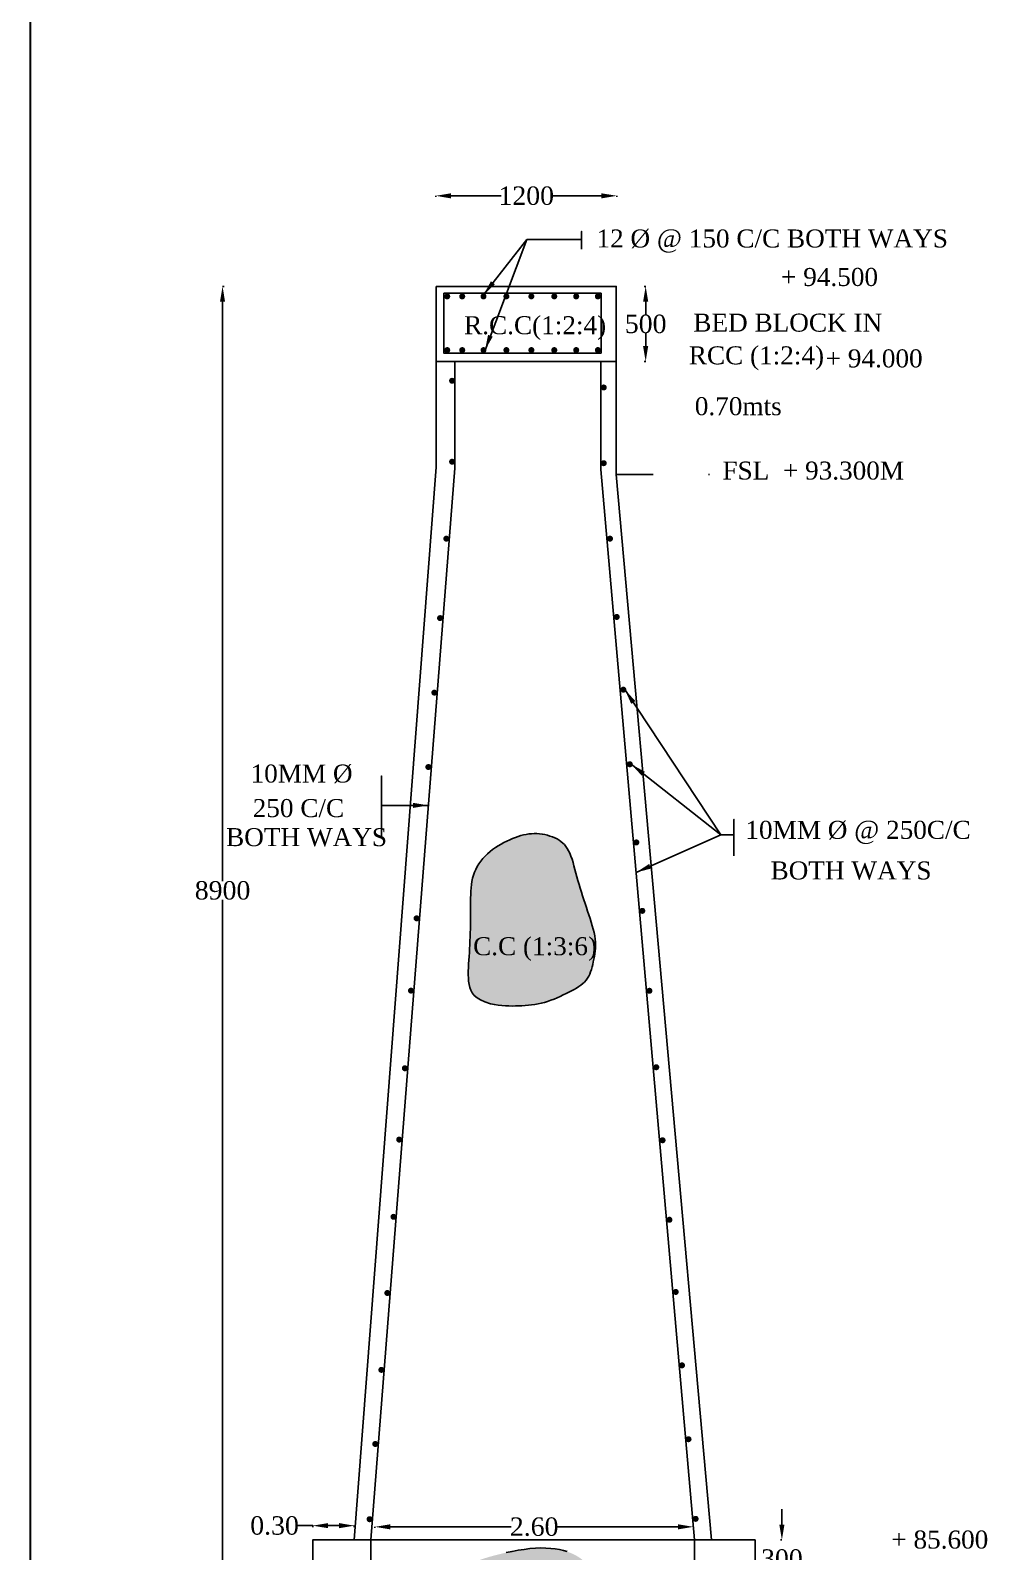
# Model space of a CAD drawing. Header units: millimetres. Extents: x 873 to 18870, y 107 to 12113.
# Drawn here: x 873 to 4016, y 2851 to 7812 of the extents above; entities that cross this region are included whole.
import ezdxf

# ---------------------------------------------------------------- set-up
doc = ezdxf.new("R2010")
doc.units = ezdxf.units.MM
doc.header["$MEASUREMENT"] = 0
doc.linetypes.add('ACAD_ISO03W100', pattern=[30, 12, -18])
for name, color, linetype in [('DIM', 5, 'Continuous'), ('DO LINE', 3, 'Continuous'), ('DWG.LINE', 10, 'Continuous'), ('HATCH', 2, 'Continuous'), ('TEXT', 7, 'Continuous')]:
    doc.layers.add(name, color=color, linetype=linetype)
doc.layers.add('TITLE', color=7, linetype='Continuous', lineweight=30)
doc.styles.get("Standard").update_dxf_attribs({"font": 'times.ttf', "height": 60})
doc.dimstyles.get("Standard").update_dxf_attribs({"dimtxt": 60, "dimasz": 50, "dimexe": 0.18, "dimexo": 0.0625, "dimgap": 0.09, "dimtad": 0, "dimtih": 1, "dimtoh": 1, "dimdec": 0, "dimzin": 0, "dimdsep": 46, "dimtxsty": 'Standard', "dimcen": 300, "dimclrd": 5, "dimclre": 5, "dimclrt": 4, "dimadec": 0, "dimazin": 0, "dimtfac": 1, "dimtdec": 0, "dimtofl": 0, "dimtmove": 0, "dimatfit": 3, "dimfxl": 0, "dimtolj": 1, "dimtzin": 0, "dimarcsym": 0})

# ---------------------------------------------------------------- blocks, each defined once
blk = doc.blocks.new('*D46')
at = {"layer": 'Defpoints', "color": 0, "ltscale": 0.2}
for p in [(2194, 7269), (2784.1, 7272.6), (2784.1, 7269)]:
    blk.add_point(p, dxfattribs=at)
at = {"layer": 'DIM', "color": 5, "lineweight": -2, "ltscale": 0.2}
for p, q in [((2194, 7269.1), (2194, 7272.7)), ((2244, 7272.6), (2407.2, 7272.6)), ((2734.1, 7272.6), (2571, 7272.6)), ((2784.1, 7269.1), (2784.1, 7272.7))]:
    blk.add_line(p, q, dxfattribs=at)
at = {"layer": 'DIM', "color": 5, "ltscale": 0.2}
for points in [[(2244, 7280.9), (2244, 7264.2), (2194, 7272.6)], [(2734.1, 7280.9), (2734.1, 7264.2), (2784.1, 7272.6)]]:
    blk.add_solid(points, dxfattribs=at)
at = {"layer": 'DIM', "color": 4, "ltscale": 0.2, "insert": (2489.1, 7272.6), "char_height": 60, "attachment_point": 5}
blk.add_mtext('\\A1;1200', dxfattribs=at)
blk = doc.blocks.new('*D54')
at = {"layer": 'Defpoints', "color": 0, "ltscale": 0.2}
for p in [(2782.8, 6976.9), (2782.8, 6732.2), (2878.5, 6732.2)]:
    blk.add_point(p, dxfattribs=at)
at = {"layer": 'DIM', "color": 5, "lineweight": -2, "ltscale": 0.2}
for p, q in [((2873.5, 6976.9), (2878.6, 6976.9)), ((2878.5, 6926.9), (2878.5, 6885.1)), ((2878.5, 6782.2), (2878.5, 6823.9)), ((2873.5, 6732.2), (2878.6, 6732.2))]:
    blk.add_line(p, q, dxfattribs=at)
at = {"layer": 'DIM', "color": 5, "ltscale": 0.2}
for points in [[(2870.1, 6926.9), (2886.8, 6926.9), (2878.5, 6976.9)], [(2870.1, 6782.2), (2886.8, 6782.2), (2878.5, 6732.2)]]:
    blk.add_solid(points, dxfattribs=at)
at = {"layer": 'DIM', "color": 4, "ltscale": 0.2, "insert": (2878.5, 6854.5), "char_height": 60, "attachment_point": 5}
blk.add_mtext('\\A1;500', dxfattribs=at)
blk = doc.blocks.new('*D55')
at = {"layer": 'Defpoints', "color": 0, "ltscale": 0.2}
for p in [(3235.4, 2888.6), (3322.6, 2888.6), (3235.4, 2744.5)]:
    blk.add_point(p, dxfattribs=at)
at = {"layer": 'DIM', "color": 5, "lineweight": -2, "ltscale": 0.2}
for p, q in [((3322.6, 2938.6), (3322.6, 2988.6)), ((3317.6, 2888.6), (3322.8, 2888.6)), ((3317.6, 2744.5), (3322.8, 2744.5)), ((3322.6, 2694.5), (3322.6, 2644.5))]:
    blk.add_line(p, q, dxfattribs=at)
at = {"layer": 'DIM', "color": 5, "ltscale": 0.2}
for points in [[(3314.2, 2938.6), (3330.9, 2938.6), (3322.6, 2888.6)], [(3314.2, 2694.5), (3330.9, 2694.5), (3322.6, 2744.5)]]:
    blk.add_solid(points, dxfattribs=at)
at = {"layer": 'DIM', "color": 4, "ltscale": 0.2, "insert": (3322.6, 2827.5), "char_height": 60, "attachment_point": 5}
blk.add_mtext('\\A1;300', dxfattribs=at)
blk = doc.blocks.new('*D53')
at = {"layer": 'Defpoints', "color": 0, "ltscale": 0.2}
for p in [(1511.6, 6976.9), (1499.1, 2597.5), (1511.6, 2597.5)]:
    blk.add_point(p, dxfattribs=at)
at = {"layer": 'DIM', "color": 5, "lineweight": -2, "ltscale": 0.2}
for p, q in [((1504.1, 6976.9), (1498.9, 6976.9)), ((1499.1, 6926.9), (1499.1, 5037.5)), ((1499.1, 2647.5), (1499.1, 4976.2)), ((1504.1, 2597.5), (1498.9, 2597.5))]:
    blk.add_line(p, q, dxfattribs=at)
at = {"layer": 'DIM', "color": 5, "ltscale": 0.2}
for points in [[(1490.7, 6926.9), (1507.4, 6926.9), (1499.1, 6976.9)], [(1490.7, 2647.5), (1507.4, 2647.5), (1499.1, 2597.5)]]:
    blk.add_solid(points, dxfattribs=at)
at = {"layer": 'DIM', "color": 4, "ltscale": 0.2, "insert": (1499.1, 5006.9), "char_height": 60, "attachment_point": 5}
blk.add_mtext('\\A1;8900', dxfattribs=at)
blk = doc.blocks.new('*D57')
at = {"layer": 'Defpoints', "color": 0, "ltscale": 0.2}
for p in [(1996, 2927.7), (3034.1, 2931.3), (3034.1, 2924.8)]:
    blk.add_point(p, dxfattribs=at)
at = {"layer": 'DIM', "color": 5, "lineweight": -2, "ltscale": 0.2}
for p, q in [((1996, 2927.8), (1996, 2931.5)), ((2046, 2931.3), (2439.9, 2931.3)), ((2984.1, 2931.3), (2590.1, 2931.3)), ((3034.1, 2926.3), (3034.1, 2931.5))]:
    blk.add_line(p, q, dxfattribs=at)
at = {"layer": 'DIM', "color": 5, "ltscale": 0.2}
for points in [[(2046, 2939.6), (2046, 2923), (1996, 2931.3)], [(2984.1, 2939.6), (2984.1, 2923), (3034.1, 2931.3)]]:
    blk.add_solid(points, dxfattribs=at)
at = {"layer": 'DIM', "color": 4, "ltscale": 0.2, "insert": (2515, 2931.3), "char_height": 60, "attachment_point": 5}
blk.add_mtext('\\A1;2.60', dxfattribs=at)
blk = doc.blocks.new('*D58')
at = {"layer": 'Defpoints', "color": 0, "ltscale": 0.2}
for p in [(1928.7, 2935.1), (1793, 2888.6), (1928.7, 2888.6)]:
    blk.add_point(p, dxfattribs=at)
at = {"layer": 'DIM', "color": 5, "lineweight": -2, "ltscale": 0.2}
for p, q in [((1793, 2935.1), (1743, 2935.1)), ((1793, 2930.1), (1793, 2935.3)), ((1878.7, 2935.1), (1843, 2935.1)), ((1928.7, 2930.1), (1928.7, 2935.3))]:
    blk.add_line(p, q, dxfattribs=at)
at = {"layer": 'DIM', "color": 5, "ltscale": 0.2}
for points in [[(1843, 2943.5), (1843, 2926.8), (1793, 2935.1)], [(1878.7, 2943.5), (1878.7, 2926.8), (1928.7, 2935.1)]]:
    blk.add_solid(points, dxfattribs=at)
at = {"layer": 'DIM', "color": 4, "ltscale": 0.2, "insert": (1668.6, 2935.1), "char_height": 60, "attachment_point": 5}
blk.add_mtext('\\A1;0.30', dxfattribs=at)

msp = doc.modelspace()

# ---------------------------------------------------------------- hatches: boundary and pattern name
at = {"layer": 'HATCH', "ltscale": 0.2}
h = msp.add_hatch(dxfattribs=at)
h.set_pattern_fill('AR-SAND', color=256, scale=50, style=0)
h.paths.add_polyline_path([(2672.7, 4989), (2668.8, 5001.5), (2664.9, 5014), (2661.2, 5026.5), (2657.6, 5039), (2654.3, 5051.4), (2651.1, 5063.6), (2647.9, 5075.6), (2644.8, 5087.3), (2641.7, 5098.4), (2638.4, 5109), (2635, 5118.9), (2631.3, 5128), (2627.4, 5136.2), (2623.1, 5143.6), (2618.5, 5150.3), (2613.6, 5156.3), (2608.2, 5161.6), (2602.4, 5166.5), (2596.2, 5170.8), (2589.5, 5174.8), (2582.3, 5178.4), (2574.6, 5181.7), (2566.6, 5184.5), (2558.4, 5187), (2549.9, 5189.1), (2541.3, 5190.7), (2532.6, 5191.8), (2523.9, 5192.4), (2515.2, 5192.5), (2506.6, 5192), (2498, 5191.1), (2489.3, 5189.7), (2480.6, 5187.8), (2471.8, 5185.6), (2462.9, 5182.8), (2453.9, 5179.7), (2444.6, 5176.2), (2435.2, 5172.4), (2425.8, 5168.1), (2416.3, 5163.4), (2406.9, 5158.3), (2397.6, 5152.8), (2388.5, 5146.8), (2379.6, 5140.5), (2371, 5133.6), (2362.8, 5126.4), (2355, 5118.7), (2347.6, 5110.7), (2340.8, 5102.4), (2334.6, 5093.8), (2329.1, 5084.8), (2324.3, 5075.7), (2320.3, 5066.3), (2317, 5056.6), (2314.3, 5046.7), (2312.2, 5036.6), (2310.6, 5026.2), (2309.4, 5015.5), (2308.6, 5004.5), (2308, 4993.2), (2307.6, 4981.6), (2307.3, 4969.7), (2307.2, 4957.5), (2307.2, 4945.1), (2307.2, 4932.6), (2307.2, 4919.9), (2307.1, 4907.1), (2307, 4894.2), (2306.9, 4881.3), (2306.6, 4868.4), (2306.2, 4855.4), (2305.7, 4842.5), (2305.2, 4829.7), (2304.5, 4816.9), (2303.8, 4804.3), (2303, 4791.7), (2302.2, 4779.3), (2301.3, 4767.2), (2300.7, 4755.2), (2300.2, 4743.6), (2300.1, 4732.2), (2300.4, 4721.2), (2301.2, 4710.6), (2302.7, 4700.4), (2305, 4690.7), (2308.3, 4681.5), (2313.1, 4672.8), (2319.8, 4664.5), (2328.7, 4656.9), (2340.1, 4649.7), (2354.4, 4643.1), (2372.1, 4637), (2385.4, 4634.5), (2398, 4632.7), (2410, 4631.3), (2421.5, 4630.5), (2432.6, 4630.1), (2443.4, 4630), (2454.1, 4630.2), (2464.6, 4630.5), (2475.1, 4631), (2485.6, 4631.6), (2496.1, 4632.5), (2506.6, 4633.6), (2517.1, 4635), (2527.5, 4636.8), (2538, 4639), (2548.5, 4641.7), (2558.9, 4644.9), (2569.4, 4648.6), (2579.7, 4652.6), (2589.9, 4656.9), (2599.9, 4661.5), (2609.6, 4666.1), (2619.1, 4670.7), (2628.2, 4675.3), (2637, 4679.8), (2645.3, 4684.2), (2653.2, 4688.7), (2660.6, 4693.2), (2667.5, 4698), (2673.8, 4703), (2679.5, 4708.3), (2684.6, 4714), (2689.1, 4720.3), (2692.9, 4727), (2696.2, 4734), (2699.1, 4741.5), (2701.6, 4749.3), (2703.9, 4757.3), (2705.9, 4765.5), (2707.8, 4773.9), (2709.6, 4782.5), (2711.3, 4791.2), (2712.8, 4800.1), (2713.9, 4809.2), (2714.7, 4818.6), (2715.1, 4828.1), (2714.9, 4838), (2714, 4848.2), (2712.5, 4858.7), (2710.4, 4869.5), (2707.7, 4880.7), (2704.6, 4892), (2701.1, 4903.6), (2697.3, 4915.4), (2693.3, 4927.4), (2689.2, 4939.5), (2685.1, 4951.7), (2680.9, 4964.1), (2676.8, 4976.5)])
h.paths.add_polyline_path([(2687.2, 2806.3), (2682.1, 2813.2), (2676.1, 2819.7), (2669.3, 2825.9), (2661.5, 2831.6), (2652.9, 2837), (2643.5, 2841.9), (2633.2, 2846.4), (2622.1, 2850.5), (2610.1, 2854), (2597.3, 2857), (2583.6, 2859.4), (2569, 2861.1), (2553.4, 2862.1), (2537, 2862.3), (2519.5, 2861.7), (2501.1, 2860.1), (2482, 2857.8), (2462.5, 2854.8), (2442.8, 2851.2), (2423.2, 2847.1), (2404, 2842.6), (2385.4, 2837.9), (2367.9, 2833), (2351.5, 2828), (2336.2, 2822.9), (2322.1, 2817.7), (2309.2, 2812.3), (2297.3, 2806.8), (2286.4, 2801.1), (2276.6, 2795.2), (2267.7, 2789), (2259.7, 2782.5), (2252.7, 2775.9), (2246.5, 2769.1), (2241.2, 2762.2), (2236.8, 2755.3), (2233.2, 2748.5), (2230.5, 2741.7), (2228.6, 2735.1), (2227.5, 2728.8), (2227.2, 2722.6), (2227.9, 2716.8), (2229.5, 2711.2), (2232.1, 2705.9), (2235.8, 2700.9), (2240.6, 2696.2), (2246.6, 2691.8), (2253.7, 2687.8), (2262, 2684.1), (2271.3, 2680.7), (2281.6, 2677.7), (2292.6, 2674.9), (2304.5, 2672.5), (2316.9, 2670.5), (2329.9, 2668.7), (2343.3, 2667.3), (2357, 2666.1), (2370.7, 2665.2), (2384.3, 2664.5), (2397.5, 2664), (2410.2, 2663.7), (2422.2, 2663.4), (2433.2, 2663.3), (2443.2, 2663.3), (2452.3, 2663.3), (2460.6, 2663.3), (2468.4, 2663.4), (2475.8, 2663.5), (2483.1, 2663.6), (2490.3, 2663.7), (2497.7, 2663.8), (2505.5, 2663.8), (2513.6, 2663.9), (2522.1, 2664), (2531, 2664.1), (2540.2, 2664.1), (2549.8, 2664.3), (2559.8, 2664.4), (2570, 2664.7), (2580.6, 2665), (2591.4, 2665.4), (2602.2, 2666.2), (2613, 2667.4), (2623.4, 2669), (2633.5, 2671.3), (2643, 2674.3), (2651.8, 2678.1), (2659.8, 2682.9), (2667, 2688.5), (2673.4, 2694.8), (2679.1, 2701.7), (2684, 2709.2), (2688.1, 2717), (2691.7, 2725.2), (2694.5, 2733.6), (2696.7, 2742), (2698.2, 2750.5), (2699.1, 2758.9), (2699.2, 2767.3), (2698.5, 2775.6), (2697, 2783.7), (2694.6, 2791.5), (2691.4, 2799.1)])
h.paths.add_polyline_path([(10383.4, 5339.4), (10385.9, 5345), (10387.7, 5350.9), (10388.8, 5357.2), (10389.5, 5363.7), (10389.6, 5370.6), (10389.3, 5377.5), (10388.4, 5384.5), (10387, 5391.4), (10385.2, 5398.1), (10382.9, 5404.4), (10380.1, 5410.4), (10376.8, 5415.7), (10373, 5420.6), (10368.8, 5425), (10364.2, 5428.9), (10359, 5432.4), (10353.4, 5435.5), (10347.4, 5438.2), (10340.8, 5440.6), (10333.9, 5442.6), (10326.5, 5444.4), (10318.9, 5445.9), (10311, 5447.1), (10302.8, 5448.1), (10294.6, 5448.9), (10286.3, 5449.4), (10277.9, 5449.8), (10269.6, 5449.9), (10261.2, 5450), (10252.4, 5450.1), (10243.1, 5450.2), (10233, 5450.5), (10222, 5451), (10209.9, 5451.9), (10196.4, 5453.3), (10181.5, 5455.1), (10165.4, 5457.2), (10148.6, 5459.7), (10131.5, 5462.3), (10114.5, 5465), (10097.9, 5467.5), (10082.2, 5469.9), (10067.8, 5471.9), (10054.9, 5473.4), (10043.5, 5474.6), (10033.1, 5475.3), (10023.5, 5475.6), (10014.5, 5475.6), (10005.6, 5475.1), (9996.7, 5474.3), (9987.3, 5473.2), (9977.4, 5471.7), (9966.9, 5469.9), (9955.9, 5467.8), (9944.6, 5465.5), (9933, 5462.8), (9921.3, 5459.9), (9909.6, 5456.8), (9897.9, 5453.5), (9886.4, 5449.9), (9875.1, 5446.1), (9864.1, 5442.1), (9853.2, 5437.8), (9842.6, 5433.2), (9832.3, 5428.3), (9822.2, 5423), (9812.5, 5417.4), (9803, 5411.3), (9794, 5405), (9785.4, 5398.5), (9777.3, 5391.7), (9769.9, 5384.9), (9763.3, 5378), (9757.4, 5371.3), (9752.4, 5364.6), (9748.4, 5358.1), (9745.3, 5351.8), (9743.1, 5345.7), (9741.8, 5339.7), (9741.3, 5333.9), (9741.7, 5328.1), (9742.8, 5322.3), (9744.7, 5316.7), (9747.4, 5311), (9750.8, 5305.4), (9755, 5299.9), (9760, 5294.6), (9765.8, 5289.4), (9772.4, 5284.4), (9779.9, 5279.7), (9788.1, 5275.3), (9797.3, 5271.2), (9807.2, 5267.4), (9817.9, 5264), (9829.4, 5260.8), (9841.5, 5258), (9854.2, 5255.5), (9867.6, 5253.3), (9881.4, 5251.4), (9895.9, 5249.8), (9911.8, 5248.5), (9930, 5247.5), (9951.5, 5246.7), (9977.1, 5246.1), (10007.8, 5245.7), (10044.4, 5245.4), (10088, 5245.4), (10101.9, 5246.9), (10114.1, 5248.3), (10125, 5249.6), (10134.5, 5250.9), (10143.1, 5252.1), (10150.9, 5253.1), (10158.1, 5254.1), (10167.8, 5255.4), (10177.9, 5256.6), (10184.2, 5257.3), (10190.4, 5258), (10196.6, 5258.8), (10202.9, 5259.5), (10209.1, 5260.4), (10215.5, 5261.3), (10222, 5262.3), (10228.7, 5263.6), (10235.6, 5265), (10242.9, 5266.7), (10250.6, 5268.7), (10258.8, 5271), (10267.6, 5273.7), (10277.1, 5276.8), (10287.2, 5280.4), (10297.7, 5284.4), (10308.6, 5288.8), (10319.4, 5293.4), (10329.9, 5298.2), (10340, 5303.2), (10349.3, 5308.3), (10357.7, 5313.4), (10364.9, 5318.5), (10371, 5323.5), (10376.1, 5328.7), (10380.2, 5334)])
h.paths.add_polyline_path([(2296.2, 4757.4), (2730.5, 4757.4), (2730.5, 4875.5), (2296.2, 4875.5)], flags=9)
h.paths.add_polyline_path([(2256.6, 2683.7), (2690.9, 2683.7), (2690.9, 2801.8), (2256.6, 2801.8)], flags=25)
h.paths.add_polyline_path([(9880.5, 5301.3), (10271.6, 5301.3), (10271.6, 5419.5), (9880.5, 5419.5)], flags=24)

# ---------------------------------------------------------------- linework, layer by layer
at = {"layer": 'DIM', "ltscale": 0.2}
for points in [[(2669.4, 7130.5), (2669.4, 7156.4), (2669.4, 7098.6)], [(2017.6, 5284.4), (2017.6, 5380.4), (2017.6, 5179.3)], [(3166.4, 5188.6), (3166.4, 5238.7), (3166.4, 5120.2)]]:
    msp.add_lwpolyline(points, dxfattribs=at)
at = {"layer": 'DO LINE', "linetype": 'ACAD_ISO03W100', "ltscale": 10}
msp.add_lwpolyline([(2782.8, 6363.9), (3087, 6363.9)], dxfattribs=at)
at = {"layer": 'DWG.LINE', "ltscale": 0.2}
for points in [[(2195, 6976.9), (2782.8, 6976.9), (2782.8, 6732.2), (2195, 6732.2)], [(2220.2, 6954.7), (2733.4, 6954.7), (2733.4, 6759.4), (2220.2, 6759.4)], [(1634.1, 2597.5), (3388.5, 2597.5), (3388.5, 2744.5), (3235.4, 2744.5), (3235.4, 2888.6), (1793, 2888.6), (1793, 2747.4), (1634.1, 2747.4), (1634.1, 2597.5)]]:
    msp.add_lwpolyline(points, close=True, dxfattribs=at)
for points in [[(2195, 6732.2), (2195, 6387), (1928.7, 2888.6)], [(2256.6, 6732.2), (2256.6, 6384.1), (1982.6, 2888.6), (1982.6, 2726.4)], [(2732.8, 6732.2), (2732.8, 6380.2), (3037.2, 2888.6), (3037.2, 2705.8)], [(2782.8, 6732.2), (2782.8, 6363.9), (3093.6, 2888.6)], [(2372.1, 4637), (2354.4, 4643.1), (2340.1, 4649.7), (2328.7, 4656.9), (2319.8, 4664.5), (2313.1, 4672.8), (2308.3, 4681.5), (2305, 4690.7), (2302.7, 4700.4), (2301.2, 4710.6), (2300.4, 4721.2), (2300.1, 4732.2), (2300.2, 4743.6), (2300.7, 4755.2), (2301.3, 4767.2), (2302.2, 4779.3), (2303, 4791.7), (2303.8, 4804.3), (2304.5, 4816.9), (2305.2, 4829.7), (2305.7, 4842.5), (2306.2, 4855.4), (2306.6, 4868.4), (2306.9, 4881.3), (2307, 4894.2), (2307.1, 4907.1), (2307.2, 4919.9), (2307.2, 4932.6), (2307.2, 4945.1), (2307.2, 4957.5), (2307.3, 4969.7), (2307.6, 4981.6), (2308, 4993.2), (2308.6, 5004.5), (2309.4, 5015.5), (2310.6, 5026.2), (2312.2, 5036.6), (2314.3, 5046.7), (2317, 5056.6), (2320.3, 5066.3), (2324.3, 5075.7), (2329.1, 5084.8), (2334.6, 5093.8), (2340.8, 5102.4), (2347.6, 5110.7), (2355, 5118.7), (2362.8, 5126.4), (2371, 5133.6), (2379.6, 5140.5), (2388.5, 5146.8), (2397.6, 5152.8), (2406.9, 5158.3), (2416.3, 5163.4), (2425.8, 5168.1), (2435.2, 5172.4), (2444.6, 5176.2), (2453.9, 5179.7), (2462.9, 5182.8), (2471.8, 5185.6), (2480.6, 5187.8), (2489.3, 5189.7), (2498, 5191.1), (2506.6, 5192), (2515.2, 5192.5), (2523.9, 5192.4), (2532.6, 5191.8), (2541.3, 5190.7), (2549.9, 5189.1), (2558.4, 5187), (2566.6, 5184.5), (2574.6, 5181.7), (2582.3, 5178.4), (2589.5, 5174.8), (2596.2, 5170.8), (2602.4, 5166.5), (2608.2, 5161.6), (2613.6, 5156.3), (2618.5, 5150.3), (2623.1, 5143.6), (2627.4, 5136.2), (2631.3, 5128), (2635, 5118.9), (2638.4, 5109), (2641.7, 5098.4), (2644.8, 5087.3), (2647.9, 5075.6), (2651.1, 5063.6), (2654.3, 5051.4), (2657.6, 5039), (2661.2, 5026.5), (2664.9, 5014), (2668.8, 5001.5), (2672.7, 4989), (2676.8, 4976.5), (2680.9, 4964.1), (2685.1, 4951.7), (2689.2, 4939.5), (2693.3, 4927.4), (2697.3, 4915.4), (2701.1, 4903.6), (2704.6, 4892), (2707.7, 4880.7), (2710.4, 4869.5), (2712.5, 4858.7), (2714, 4848.2), (2714.9, 4838), (2715.1, 4828.1), (2714.7, 4818.6), (2713.9, 4809.2), (2712.8, 4800.1), (2711.3, 4791.2), (2709.6, 4782.5), (2707.8, 4773.9), (2705.9, 4765.5), (2703.9, 4757.3), (2701.6, 4749.3), (2699.1, 4741.5), (2696.2, 4734), (2692.9, 4727), (2689.1, 4720.3), (2684.6, 4714), (2679.5, 4708.3), (2673.8, 4703), (2667.5, 4698), (2660.6, 4693.2), (2653.2, 4688.7), (2645.3, 4684.2), (2637, 4679.8), (2628.2, 4675.3), (2619.1, 4670.7), (2609.6, 4666.1), (2599.9, 4661.5), (2589.9, 4656.9), (2579.7, 4652.6), (2569.4, 4648.6), (2558.9, 4644.9), (2548.5, 4641.7), (2538, 4639), (2527.5, 4636.8), (2517.1, 4635), (2506.6, 4633.6), (2496.1, 4632.5), (2485.6, 4631.6), (2475.1, 4631), (2464.6, 4630.5), (2454.1, 4630.2), (2443.4, 4630), (2432.6, 4630.1), (2421.5, 4630.5), (2410, 4631.3), (2398, 4632.7), (2385.4, 4634.5), (2372.1, 4637)], [(2423.2, 2847.1), (2442.8, 2851.2), (2462.5, 2854.8), (2482, 2857.8), (2501.1, 2860.1), (2519.5, 2861.7), (2537, 2862.3), (2553.4, 2862.1), (2569, 2861.1), (2583.6, 2859.4), (2597.3, 2857), (2610.1, 2854), (2622.1, 2850.5)]]:
    msp.add_lwpolyline(points, dxfattribs=at)
at = {"layer": 'HATCH', "ltscale": 0.2, "const_width": 9.79}
for points in [[(2226.6, 6944.6, 1), (2236.4, 6944.6, 1)], [(2275.5, 6944.6, 1), (2285.3, 6944.6, 1)], [(2345, 6944.6, 1), (2354.7, 6944.6, 1)], [(2419.6, 6944.6, 1), (2429.4, 6944.6, 1)], [(2501, 6944.6, 1), (2510.8, 6944.6, 1)], [(2575.6, 6944.6, 1), (2585.4, 6944.6, 1)], [(2647.1, 6944.6, 1), (2656.9, 6944.6, 1)], [(2717.7, 6944.6, 1), (2727.5, 6944.6, 1)], [(2226.6, 6769.4, 1), (2236.4, 6769.4, 1)], [(2275.5, 6769.4, 1), (2285.3, 6769.4, 1)], [(2345, 6769.4, 1), (2354.7, 6769.4, 1)], [(2419.6, 6769.4, 1), (2429.4, 6769.4, 1)], [(2501, 6769.4, 1), (2510.8, 6769.4, 1)], [(2575.6, 6769.4, 1), (2585.4, 6769.4, 1)], [(2647.1, 6769.4, 1), (2656.9, 6769.4, 1)], [(2717.7, 6769.4, 1), (2727.5, 6769.4, 1)], [(2242.5, 6669.2, 1), (2252.3, 6669.2, 1)], [(2736.9, 6647.4, 1), (2746.7, 6647.4, 1)], [(2242.5, 6405.2, 1), (2252.3, 6405.2, 1)], [(2736.9, 6400.5, 1), (2746.7, 6400.5, 1)], [(2223.6, 6154.3, 1), (2233.4, 6154.3, 1)], [(2757.3, 6154.4, 1), (2767, 6154.4, 1)], [(2203.3, 5895.2, 1), (2213, 5895.2, 1)], [(2779.2, 5899, 1), (2789, 5899, 1)], [(2184.8, 5652.1, 1), (2194.5, 5652.1, 1)], [(2800.8, 5661.8, 1), (2810.6, 5661.8, 1)], [(2165.1, 5409.4, 1), (2174.9, 5409.4, 1)], [(2821.9, 5418.4, 1), (2831.7, 5418.4, 1)], [(2843.2, 5163.6, 1), (2853, 5163.6, 1)], [(2126.7, 4916, 1), (2136.5, 4916, 1)], [(2862.6, 4940.4, 1), (2872.4, 4940.4, 1)], [(2108.6, 4680.2, 1), (2118.3, 4680.2, 1)], [(2885.8, 4679.6, 1), (2895.6, 4679.6, 1)], [(2088.6, 4426.9, 1), (2098.3, 4426.9, 1)], [(2908.2, 4430.3, 1), (2918, 4430.3, 1)], [(2070.1, 4194.3, 1), (2079.9, 4194.3, 1)], [(2928.7, 4192.2, 1), (2938.5, 4192.2, 1)], [(2051.5, 3942.4, 1), (2061.3, 3942.4, 1)], [(2951, 3932.9, 1), (2960.8, 3932.9, 1)], [(2031.5, 3693.9, 1), (2041.3, 3693.9, 1)], [(2971.6, 3697.4, 1), (2981.4, 3697.4, 1)], [(2011.9, 3443.2, 1), (2021.7, 3443.2, 1)], [(2992.2, 3458, 1), (3002, 3458, 1)], [(3013.3, 3217, 1), (3023.1, 3217, 1)], [(1992, 3201.5, 1), (2001.8, 3201.5, 1)], [(1973.5, 2956.1, 1), (1983.3, 2956.1, 1)], [(3036.5, 2957.3, 1), (3046.3, 2957.3, 1)]]:
    msp.add_lwpolyline(points, format="xyb", close=True, dxfattribs=at)
at = {"layer": 'TITLE', "ltscale": 0.2}
msp.add_lwpolyline([(872.8, 12112.6), (18870.2, 12112.6), (18870.2, 106.8), (872.8, 106.8)], close=True, dxfattribs=at)

# ---------------------------------------------------------------- texts
at = {"layer": 'TEXT', "ltscale": 0.2}
for s, p in [('12 %%C @ 150 C/C BOTH WAYS', (2718.1, 7104)), ('+ 94.500', (3320, 6978.5)), ('R.C.C(1:2:4)', (2286.5, 6821.2)), ('BED BLOCK IN ', (3033.8, 6829.6)), ('RCC (1:2:4) ', (3019.1, 6722.9)), ('+ 94.000', (3465.4, 6713)), ('0.70mts', (3038.7, 6557.1)), ('FSL  + 93.300M', (3128.8, 6347.1)), ('10MM %%C', (1590.4, 5358.8)), ('250 C/C', (1597.4, 5246.2)), ('BOTH WAYS', (1510.6, 5151.5)), ('10MM %%C @ 250C/C', (3203.6, 5175.2)), ('BOTH WAYS', (3285.6, 5042.8)), ('C.C (1:3:6)', (2315.9, 4795.7)), ('+ 85.600', (3679.4, 2860.4))]:
    msp.add_text(s, height=58.71, dxfattribs=at).set_placement(p)

# ---------------------------------------------------------------- dimensions: what is measured, and where the dimension line sits
at = {"layer": 'DIM', "ltscale": 0.2}
for base, p1, p2, text, picture, middle in [((2784.1, 7272.6), (2194, 7269), (2784.1, 7269), '1200', '*D46', (2489.1, 7272.6)), ((1928.7, 2935.1), (1793, 2888.6), (1928.7, 2888.6), '0.30', '*D58', (1668.6, 2935.1))]:
    dim = msp.add_linear_dim(base=base, p1=p1, p2=p2, text=text, dimstyle='Standard', dxfattribs=at)
    dim.commit()
    dim.dimension.update_dxf_attribs({"geometry": picture, "text_midpoint": middle, "dimtype": 160})
for base, p1, p2, text, picture, middle, dimtype in [((1499.1, 2597.5), (1511.6, 6976.9), (1511.6, 2597.5), '8900', '*D53', (1499.1, 5006.9), 160), ((3322.6, 2888.6), (3235.4, 2744.5), (3235.4, 2888.6), '300', '*D55', (3322.6, 2827.5), 161)]:
    dim = msp.add_linear_dim(base=base, p1=p1, p2=p2, angle=90, text=text, dimstyle='Standard', dxfattribs=at)
    dim.commit()
    dim.dimension.update_dxf_attribs({"geometry": picture, "text_midpoint": middle, "dimtype": dimtype})
dim = msp.add_linear_dim(base=(2878.5, 6732.2), p1=(2782.8, 6976.9), p2=(2782.8, 6732.2), angle=90, text='500', dimstyle='Standard', dxfattribs=at)
dim.commit()
dim.dimension.update_dxf_attribs({"geometry": '*D54', "text_midpoint": (2878.5, 6854.5)})
dim = msp.add_linear_dim(base=(3034.1, 2931.3), p1=(1996, 2927.7), p2=(3034.1, 2924.8), text='2.60', dimstyle='Standard', dxfattribs=at)
dim.commit()
dim.dimension.update_dxf_attribs({"geometry": '*D57', "text_midpoint": (2515, 2931.3)})

# ---------------------------------------------------------------- leaders
for points in [[(2349.9, 6949.5), (2490.6, 7130.5)], [(2354.7, 6769.4), (2490.6, 7130.5), (2669.4, 7130.5)], [(2810.6, 5661.8), (3123.4, 5188.6), (3166.4, 5188.6)], [(2831.7, 5418.4), (3123.4, 5188.6)], [(2170.4, 5284.4), (2017.6, 5284.4)], [(2847.4, 5065.6), (3123.4, 5188.6)]]:
    msp.add_leader(points, dimstyle='Standard', override={"dimgap": 0.09, "dimtad": 0}, dxfattribs=at)

doc.saveas('drawing.dxf')
